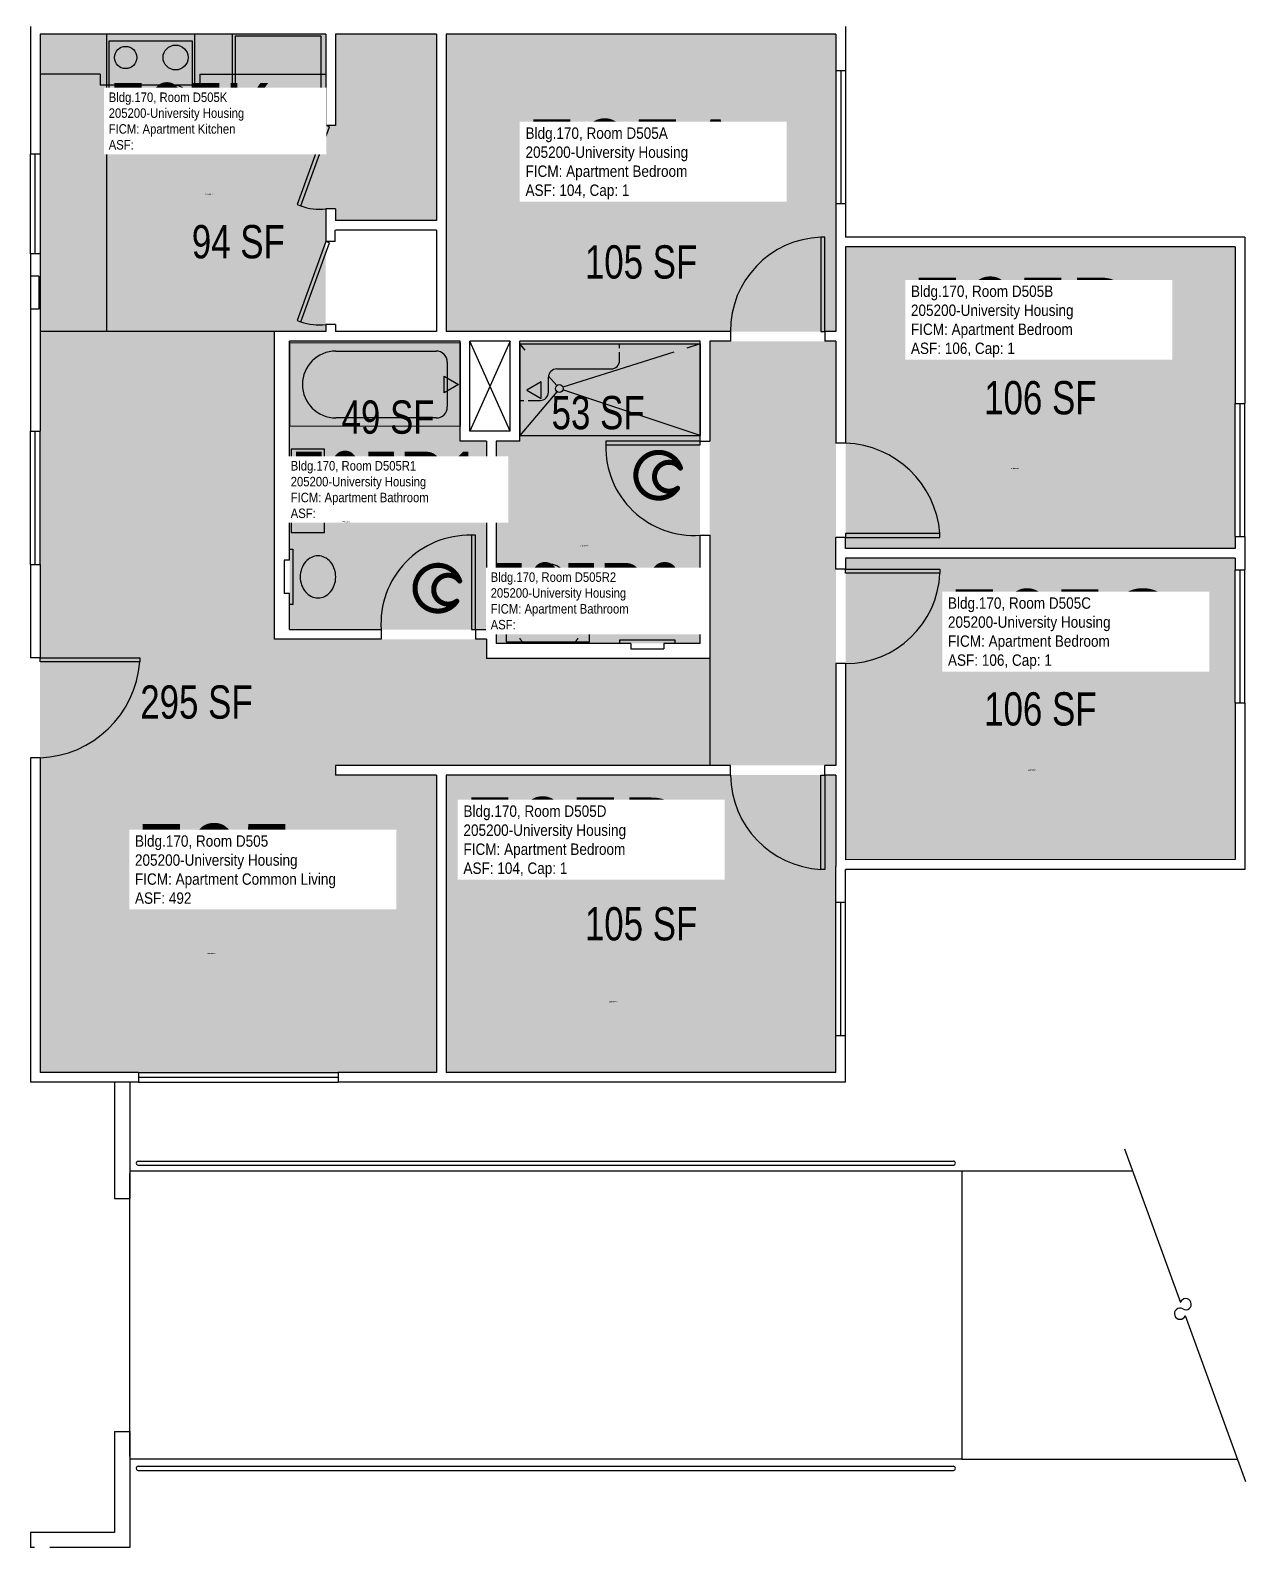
# Model space of a CAD drawing. Header units: inches. Extents: x -54 to 1917, y -52 to 2058.
# Drawn here: x 1430 to 1868, y 255 to 802 of the extents above; entities that cross this region are included whole.
import ezdxf
from ezdxf.enums import TextEntityAlignment as Align

# ---------------------------------------------------------------- set-up
doc = ezdxf.new("R2010")
doc.units = ezdxf.units.IN
doc.header["$LTSCALE"] = 10
doc.header["$MEASUREMENT"] = 0
doc.layers.get('0').update_dxf_attribs({"linetype": 'CONTINUOUS'})
for name, color, linetype in [('A-DOOR', 2, 'CONTINUOUS'), ('A-FLOR', 3, 'CONTINUOUS'), ('A-GLAZ', 1, 'CONTINUOUS'), ('A-IDEN-ICON', 4, 'CONTINUOUS'), ('A-IDEN-RNUM', 7, 'CONTINUOUS'), ('A-IDEN-SNUM', 4, 'CONTINUOUS'), ('A-IDEN-VNUM', 4, 'CONTINUOUS'), ('A-SITE', 3, 'CONTINUOUS'), ('A-WALL', 5, 'CONTINUOUS'), ('AREA-TEXT', 3, 'CONTINUOUS'), ('P-SANR-FIXT', 2, 'CONTINUOUS'), ('Rooms-Category-Color', 7, 'CONTINUOUS'), ('Rooms-College-Color', 7, 'CONTINUOUS'), ('Rooms-Department-Color', 7, 'CONTINUOUS'), ('Rooms-Division-Color', 7, 'CONTINUOUS'), ('Rooms-Information', 7, 'CONTINUOUS')]:
    doc.layers.add(name, color=color, linetype=linetype)
doc.styles.add('CP_AREA', font='arial.ttf', dxfattribs={"height": 15})
doc.styles.add('CP_ROOMSNUMBER', font='arial.ttf', dxfattribs={"height": 1})
doc.styles.add('CP_ROOMVNUMBER', font='arial.ttf', dxfattribs={"width": 0.85, "height": 0.075})

# ---------------------------------------------------------------- blocks, each defined once
blk = doc.blocks.new('CPBATH')
at = {"color": 0, "linetype": 'ByBlock', "const_width": 0.0127}
for points in [[(0.0571, 0.0168, 0.861492), (-0.0551, 0, 1)], [(0.0571, 0.0168, 0.729002), (-0.0084, -0.0042, 1)], [(-0.0551, 0, 0.726902), (0.0487, -0.0337, 1)], [(-0.0084, -0.0042, 0.609468), (0.0487, -0.0337, 1)]]:
    blk.add_lwpolyline(points, format="xyb", dxfattribs=at)
at = {"color": 0, "linetype": 'ByBlock', "const_width": 0.00637}
for points in [[(0.0544, 0.0152, 1), (0.0599, 0.0184, 1)], [(0.0459, -0.0353, 1), (0.0515, -0.0321, 1)]]:
    blk.add_lwpolyline(points, format="xyb", close=True, dxfattribs=at)

msp = doc.modelspace()

# ---------------------------------------------------------------- hatches: boundary and pattern name
at = {"layer": 'Rooms-Category-Color', "true_color": 0x728ef3}
for points in [[(1536.58, 693.3), (1433.58, 693.3), (1433.58, 800.55), (1536.58, 800.55), (1536.58, 767.55), (1540.08, 767.55), (1540.08, 800.55), (1576.58, 800.55), (1576.59, 733.3), (1540.08, 733.3), (1540.08, 737.55), (1536.58, 737.55)], [(1580.08, 693.3), (1580.08, 800.55), (1720.58, 800.55), (1720.58, 693.3)], [(1724.08, 615.05), (1724.08, 723.8), (1864.58, 723.81), (1864.58, 615.06)], [(1720.58, 689.8), (1720.58, 536.8), (1540.08, 536.8), (1540.08, 533.3), (1576.58, 533.3), (1576.58, 426.05), (1433.58, 426.05), (1433.58, 693.3), (1518.08, 693.3), (1518.08, 582.3), (1594.58, 582.3), (1594.58, 575.3), (1675.08, 575.3), (1675.08, 689.8)], [(1523.58, 689.8), (1585.08, 689.8), (1585.08, 653.8), (1594.58, 653.8), (1594.58, 585.8), (1523.58, 585.8)], [(1671.58, 689.8), (1671.58, 580.8), (1598.08, 580.8), (1598.17, 653.8), (1606.58, 653.8), (1606.58, 689.8)], [(1724.08, 502.8), (1724.08, 611.55), (1864.58, 611.56), (1864.58, 502.81)], [(1580.08, 426.05), (1580.08, 533.3), (1720.58, 533.3), (1720.58, 426.05)]]:
    msp.add_hatch(color=171, dxfattribs=at).paths.add_polyline_path(points)
at = {"layer": 'Rooms-College-Color', "true_color": 0xadadad}
for points in [[(1536.58, 693.3), (1433.58, 693.3), (1433.58, 800.55), (1536.58, 800.55), (1536.58, 767.55), (1540.08, 767.55), (1540.08, 800.55), (1576.58, 800.55), (1576.59, 733.3), (1540.08, 733.3), (1540.08, 737.55), (1536.58, 737.55)], [(1580.08, 693.3), (1580.08, 800.55), (1720.58, 800.55), (1720.58, 693.3)], [(1724.08, 615.05), (1724.08, 723.8), (1864.58, 723.81), (1864.58, 615.06)], [(1720.58, 689.8), (1720.58, 536.8), (1540.08, 536.8), (1540.08, 533.3), (1576.58, 533.3), (1576.58, 426.05), (1433.58, 426.05), (1433.58, 693.3), (1518.08, 693.3), (1518.08, 582.3), (1594.58, 582.3), (1594.58, 575.3), (1675.08, 575.3), (1675.08, 689.8)], [(1523.58, 689.8), (1585.08, 689.8), (1585.08, 653.8), (1594.58, 653.8), (1594.58, 585.8), (1523.58, 585.8)], [(1671.58, 689.8), (1671.58, 580.8), (1598.08, 580.8), (1598.17, 653.8), (1606.58, 653.8), (1606.58, 689.8)], [(1724.08, 502.8), (1724.08, 611.55), (1864.58, 611.56), (1864.58, 502.81)], [(1580.08, 426.05), (1580.08, 533.3), (1720.58, 533.3), (1720.58, 426.05)]]:
    msp.add_hatch(color=253, dxfattribs=at).paths.add_polyline_path(points)
at = {"layer": 'Rooms-Department-Color', "true_color": 0x604aed}
for points in [[(1536.58, 693.3), (1433.58, 693.3), (1433.58, 800.55), (1536.58, 800.55), (1536.58, 767.55), (1540.08, 767.55), (1540.08, 800.55), (1576.58, 800.55), (1576.59, 733.3), (1540.08, 733.3), (1540.08, 737.55), (1536.58, 737.55)], [(1580.08, 693.3), (1580.08, 800.55), (1720.58, 800.55), (1720.58, 693.3)], [(1724.08, 615.05), (1724.08, 723.8), (1864.58, 723.81), (1864.58, 615.06)], [(1720.58, 689.8), (1720.58, 536.8), (1540.08, 536.8), (1540.08, 533.3), (1576.58, 533.3), (1576.58, 426.05), (1433.58, 426.05), (1433.58, 693.3), (1518.08, 693.3), (1518.08, 582.3), (1594.58, 582.3), (1594.58, 575.3), (1675.08, 575.3), (1675.08, 689.8)], [(1523.58, 689.8), (1585.08, 689.8), (1585.08, 653.8), (1594.58, 653.8), (1594.58, 585.8), (1523.58, 585.8)], [(1671.58, 689.8), (1671.58, 580.8), (1598.08, 580.8), (1598.17, 653.8), (1606.58, 653.8), (1606.58, 689.8)], [(1724.08, 502.8), (1724.08, 611.55), (1864.58, 611.56), (1864.58, 502.81)], [(1580.08, 426.05), (1580.08, 533.3), (1720.58, 533.3), (1720.58, 426.05)]]:
    msp.add_hatch(color=173, dxfattribs=at).paths.add_polyline_path(points)
at = {"layer": 'Rooms-Division-Color', "true_color": 0x604aed}
for points in [[(1536.58, 693.3), (1433.58, 693.3), (1433.58, 800.55), (1536.58, 800.55), (1536.58, 767.55), (1540.08, 767.55), (1540.08, 800.55), (1576.58, 800.55), (1576.59, 733.3), (1540.08, 733.3), (1540.08, 737.55), (1536.58, 737.55)], [(1580.08, 693.3), (1580.08, 800.55), (1720.58, 800.55), (1720.58, 693.3)], [(1724.08, 615.05), (1724.08, 723.8), (1864.58, 723.81), (1864.58, 615.06)], [(1720.58, 689.8), (1720.58, 536.8), (1540.08, 536.8), (1540.08, 533.3), (1576.58, 533.3), (1576.58, 426.05), (1433.58, 426.05), (1433.58, 693.3), (1518.08, 693.3), (1518.08, 582.3), (1594.58, 582.3), (1594.58, 575.3), (1675.08, 575.3), (1675.08, 689.8)], [(1523.58, 689.8), (1585.08, 689.8), (1585.08, 653.8), (1594.58, 653.8), (1594.58, 585.8), (1523.58, 585.8)], [(1671.58, 689.8), (1671.58, 580.8), (1598.08, 580.8), (1598.17, 653.8), (1606.58, 653.8), (1606.58, 689.8)], [(1724.08, 502.8), (1724.08, 611.55), (1864.58, 611.56), (1864.58, 502.81)], [(1580.08, 426.05), (1580.08, 533.3), (1720.58, 533.3), (1720.58, 426.05)]]:
    msp.add_hatch(color=173, dxfattribs=at).paths.add_polyline_path(points)

# ---------------------------------------------------------------- linework, layer by layer
at = {"layer": 'A-DOOR'}
for p, q in [((1536.58, 767.55), (1526.28, 739.07)), ((1527.61, 738.59), (1537.91, 767.07)), ((1537.91, 767.07), (1536.58, 767.55)), ((1526.28, 739.07), (1527.61, 738.59)), ((1536.58, 725.8), (1526.28, 697.32)), ((1527.61, 696.84), (1537.91, 725.32)), ((1537.91, 725.32), (1536.58, 725.8)), ((1715.16, 727.3), (1715.16, 693.3)), ((1716.58, 727.3), (1715.16, 727.3)), ((1716.58, 693.3), (1716.58, 727.3)), ((1526.28, 697.32), (1527.61, 696.84)), ((1715.16, 693.3), (1716.58, 693.3)), ((1637.58, 653.8), (1637.58, 652.38)), ((1671.58, 653.8), (1637.58, 653.8)), ((1637.58, 652.38), (1671.58, 652.39)), ((1671.58, 652.39), (1671.58, 653.8)), ((1589.16, 619.8), (1589.16, 585.8)), ((1590.58, 619.8), (1589.16, 619.8)), ((1590.58, 585.8), (1590.58, 619.8)), ((1758.08, 620.47), (1724.08, 620.47)), ((1724.08, 620.47), (1724.08, 619.05)), ((1724.08, 619.05), (1758.08, 619.05)), ((1758.08, 619.05), (1758.08, 620.47)), ((1724.08, 607.55), (1758.08, 607.55)), ((1724.08, 606.14), (1724.08, 607.55)), ((1758.08, 607.55), (1758.08, 606.14)), ((1758.08, 606.14), (1724.08, 606.14)), ((1589.16, 585.8), (1590.58, 585.8)), ((1433.58, 575.55), (1469.58, 575.55)), ((1433.58, 574.13), (1433.58, 575.55)), ((1469.58, 575.55), (1469.58, 574.13)), ((1469.58, 574.13), (1433.58, 574.13)), ((1715.17, 499.3), (1715.17, 533.3)), ((1715.17, 533.3), (1716.58, 533.3)), ((1716.58, 533.3), (1716.58, 499.3)), ((1716.58, 499.3), (1715.17, 499.3))]:
    msp.add_line(p, q, dxfattribs=at)
for centre, radius, start, end in [((1534.25, 756.65), 19.24, 249.8175, 276.9583), ((1716.34, 693.56), 33.77, 92.006, 180.4338), ((1534.25, 714.9), 19.24, 249.8175, 276.9583), ((1669.46, 651.62), 31.88, 178.618, 273.8219), ((1722.76, 617.65), 35.43, 4.5734, 87.8665), ((1588.4, 587.93), 31.88, 88.618, 183.8219), ((1724.13, 607.53), 33.98, 269.9184, 357.646), ((1432.1, 577.11), 37.6, 272.2533, 355.4491), ((1716.96, 533.64), 34.38, 180.5595, 267.0048)]:
    msp.add_arc(centre, radius, start, end, dxfattribs=at)
at = {"layer": 'A-FLOR'}
for p, q in [((1603.08, 689.8), (1588.58, 657.3)), ((1603.08, 657.3), (1588.58, 689.8))]:
    msp.add_line(p, q, dxfattribs=at)
at = {"layer": 'A-GLAZ'}
for p, q in [((1720.58, 787.3), (1720.58, 739.3)), ((1722.33, 787.3), (1722.33, 739.3)), ((1724.08, 787.3), (1724.08, 739.3)), ((1430.08, 721.3), (1430.08, 757.3)), ((1431.83, 721.3), (1431.83, 757.3)), ((1433.58, 757.3), (1433.58, 721.3)), ((1864.58, 619.31), (1864.58, 667.31)), ((1866.33, 619.31), (1866.33, 667.31)), ((1868.08, 619.31), (1868.08, 667.31)), ((1430.08, 609.3), (1430.08, 657.3)), ((1431.83, 609.3), (1431.83, 657.3)), ((1433.58, 609.3), (1433.58, 657.3)), ((1864.58, 559.31), (1864.58, 607.31)), ((1866.33, 559.31), (1866.33, 607.31)), ((1868.08, 559.31), (1868.08, 607.31)), ((1720.58, 439.3), (1720.58, 487.3)), ((1722.33, 439.3), (1722.33, 487.3)), ((1724.08, 439.3), (1724.08, 487.3)), ((1469.08, 426.05), (1541.08, 426.05)), ((1469.08, 424.3), (1541.08, 424.3)), ((1469.08, 422.55), (1541.08, 422.55))]:
    msp.add_line(p, q, dxfattribs=at)
at = {"layer": 'A-SITE'}
for p, q in [((1468.96, 394.09), (1762.96, 394.09)), ((1824.69, 398.52), (1844.85, 343.11)), ((1465.95, 287.55), (1465.96, 389.55)), ((1465.96, 390.55), (1765.96, 390.52)), ((1468.96, 392.59), (1762.96, 392.59)), ((1765.96, 390.52), (1765.95, 286.52)), ((1765.96, 390.52), (1827.6, 390.51)), ((1846.57, 338.38), (1868.36, 278.48)), ((1765.95, 286.52), (1465.95, 286.55)), ((1765.95, 286.52), (1865.44, 286.51)), ((1468.95, 284.02), (1762.95, 284.03)), ((1468.95, 282.52), (1762.95, 282.53))]:
    msp.add_line(p, q, dxfattribs=at)
at = {"layer": 'A-SITE', "extrusion": (3.73609e-06, 4.75383e-11, 1)}
for centre in [(1468.96, 393.34, 0.01), (1468.95, 283.27, 0.01)]:
    msp.add_arc(centre, 0.75, 90.0007, 270.0007, dxfattribs=at)
at = {"layer": 'A-SITE', "extrusion": (-3.73608e-06, 1.0226e-09, 1)}
for centre in [(1762.96, 393.34, -0.01), (1762.95, 283.28, -0.01)]:
    msp.add_arc(centre, 0.75, 269.9843, 89.9843, dxfattribs=at)
at = {"layer": 'A-SITE'}
for centre, start, end in [((1844.67, 339.03), 58.8225, 341.1645), ((1846.75, 342.46), 238.8225, 161.1645)]:
    msp.add_arc(centre, 2.01, start, end, dxfattribs=at)
at = {"layer": 'A-WALL'}
for p, q in [((1430.08, 803.3), (1430.08, 757.3)), ((1433.58, 800.55), (1433.58, 757.3)), ((1536.58, 800.55), (1433.58, 800.55)), ((1536.58, 800.55), (1536.58, 767.55)), ((1576.58, 800.55), (1540.08, 800.55)), ((1540.08, 800.55), (1540.08, 767.55)), ((1576.58, 800.55), (1576.58, 733.3)), ((1720.58, 800.55), (1580.08, 800.55)), ((1580.08, 800.55), (1580.08, 693.3)), ((1720.58, 800.55), (1720.58, 787.3)), ((1724.08, 803.3), (1724.08, 787.3)), ((1724.08, 787.3), (1720.58, 787.3)), ((1540.08, 767.55), (1536.58, 767.55)), ((1433.58, 757.3), (1430.08, 757.3)), ((1720.58, 739.3), (1720.58, 726.3)), ((1724.08, 739.3), (1720.58, 739.3)), ((1724.08, 739.3), (1724.08, 727.3)), ((1540.08, 737.55), (1536.58, 737.55)), ((1536.58, 737.55), (1536.58, 725.8)), ((1540.08, 737.55), (1540.08, 733.3)), ((1540.03, 725.8), (1540.03, 729.83)), ((1576.58, 733.3), (1540.08, 733.3)), ((1576.58, 729.8), (1540.08, 729.8)), ((1576.58, 729.8), (1576.58, 693.3)), ((1540.03, 725.8), (1536.58, 725.8)), ((1720.58, 726.3), (1720.58, 693.3)), ((1868.08, 727.31), (1724.08, 727.3)), ((1864.58, 723.81), (1724.08, 723.8)), ((1724.08, 723.8), (1724.08, 653.05)), ((1864.58, 723.81), (1864.58, 667.31)), ((1868.08, 727.31), (1868.08, 667.31)), ((1433.58, 721.3), (1430.08, 721.3)), ((1430.08, 721.3), (1430.08, 713.3)), ((1433.58, 721.3), (1433.58, 693.3)), ((1430.08, 713.3), (1430.08, 701.3)), ((1433.08, 713.3), (1430.08, 713.3)), ((1433.08, 713.3), (1433.08, 701.3)), ((1430.08, 701.3), (1430.08, 657.3)), ((1433.08, 701.3), (1430.08, 701.3)), ((1540.08, 695.8), (1536.58, 695.8)), ((1536.58, 695.8), (1536.58, 693.3)), ((1540.08, 695.8), (1540.08, 693.3)), ((1433.58, 693.3), (1433.58, 657.3)), ((1518.08, 582.3), (1518.08, 693.3)), ((1536.58, 693.3), (1518.08, 693.3)), ((1585.08, 689.8), (1523.58, 689.8)), ((1523.58, 610.8), (1523.58, 689.8)), ((1576.58, 693.3), (1540.08, 693.3)), ((1682.58, 693.3), (1580.08, 693.3)), ((1585.08, 653.8), (1585.08, 689.8)), ((1588.58, 657.3), (1588.58, 689.8)), ((1603.08, 689.8), (1588.58, 689.8)), ((1603.08, 657.3), (1603.08, 689.8)), ((1606.58, 653.8), (1606.58, 689.8)), ((1671.58, 689.8), (1606.58, 689.8)), ((1671.58, 653.8), (1671.58, 689.8)), ((1675.08, 689.8), (1675.08, 653.8)), ((1682.58, 689.8), (1675.08, 689.8)), ((1682.58, 693.3), (1682.58, 689.8)), ((1716.58, 693.3), (1716.58, 689.8)), ((1720.58, 693.3), (1716.58, 693.3)), ((1720.58, 689.8), (1716.58, 689.8)), ((1720.58, 689.8), (1720.58, 653.05)), ((1864.58, 667.31), (1868.08, 667.31)), ((1430.08, 657.3), (1433.58, 657.3)), ((1603.08, 657.3), (1588.58, 657.3)), ((1594.58, 653.8), (1585.08, 653.8)), ((1594.58, 653.8), (1594.58, 585.8)), ((1606.58, 653.8), (1598.08, 653.8)), ((1598.08, 653.8), (1598.08, 580.8)), ((1671.58, 653.8), (1675.08, 653.8)), ((1724.08, 653.05), (1720.58, 653.05)), ((1671.58, 619.8), (1675.08, 619.8)), ((1671.58, 580.8), (1671.58, 619.8)), ((1675.08, 619.8), (1675.08, 575.3)), ((1724.08, 619.05), (1720.58, 619.05)), ((1720.58, 607.55), (1720.58, 619.05)), ((1724.08, 615.05), (1724.08, 619.05)), ((1864.58, 619.31), (1864.58, 615.06)), ((1864.58, 619.31), (1868.08, 619.31)), ((1868.08, 619.31), (1868.08, 607.31)), ((1523.58, 614.8), (1524.71, 614.8)), ((1524.71, 614.8), (1524.71, 594.8)), ((1864.58, 615.06), (1724.08, 615.05)), ((1430.08, 609.3), (1433.58, 609.3)), ((1430.08, 609.3), (1430.08, 575.55)), ((1433.58, 609.3), (1433.58, 575.55)), ((1523.58, 610.8), (1521.58, 610.8)), ((1521.58, 610.8), (1521.58, 598.8)), ((1724.08, 607.55), (1720.58, 607.55)), ((1864.58, 611.56), (1724.08, 611.55)), ((1724.08, 611.55), (1724.08, 607.55)), ((1864.58, 611.56), (1864.58, 607.31)), ((1864.58, 607.31), (1868.08, 607.31)), ((1523.58, 598.8), (1521.58, 598.8)), ((1523.58, 585.8), (1523.58, 598.8)), ((1524.71, 594.8), (1523.58, 594.8)), ((1523.58, 585.8), (1556.58, 585.8)), ((1556.58, 585.8), (1556.58, 582.3)), ((1590.58, 585.8), (1594.58, 585.8)), ((1590.58, 585.8), (1590.58, 582.3)), ((1556.58, 582.3), (1518.08, 582.3)), ((1594.58, 582.3), (1590.58, 582.3)), ((1594.58, 582.3), (1594.58, 575.3)), ((1646.58, 580.8), (1598.08, 580.8)), ((1642.58, 581.93), (1642.58, 580.8)), ((1662.58, 581.93), (1642.58, 581.93)), ((1646.58, 580.8), (1646.58, 578.8)), ((1671.58, 580.8), (1658.58, 580.8)), ((1658.58, 580.8), (1658.58, 578.8)), ((1662.58, 580.8), (1662.58, 581.93)), ((1433.58, 575.55), (1430.08, 575.55)), ((1675.08, 575.3), (1594.58, 575.3)), ((1646.58, 578.8), (1658.58, 578.8)), ((1724.08, 573.55), (1720.58, 573.55)), ((1720.58, 573.55), (1720.58, 536.8)), ((1724.08, 573.55), (1724.08, 502.8)), ((1864.58, 559.31), (1864.58, 502.81)), ((1864.58, 559.31), (1868.08, 559.31)), ((1868.08, 559.31), (1868.08, 499.31)), ((1430.08, 539.55), (1430.08, 422.55)), ((1433.58, 539.55), (1430.08, 539.55)), ((1433.58, 539.55), (1433.58, 426.05)), ((1540.08, 536.8), (1540.08, 533.3)), ((1682.58, 536.8), (1540.08, 536.8)), ((1682.58, 533.3), (1682.58, 536.8)), ((1720.58, 536.8), (1716.58, 536.8)), ((1716.58, 533.3), (1716.58, 536.8)), ((1576.58, 533.3), (1540.08, 533.3)), ((1576.58, 533.3), (1576.58, 426.05)), ((1580.08, 533.3), (1580.08, 426.05)), ((1682.58, 533.3), (1580.08, 533.3)), ((1720.58, 533.3), (1716.58, 533.3)), ((1720.58, 533.3), (1720.58, 500.3)), ((1720.58, 487.3), (1720.58, 500.3)), ((1864.58, 502.81), (1724.08, 502.8)), ((1868.08, 499.31), (1724.08, 499.3)), ((1724.08, 487.3), (1724.08, 499.3)), ((1724.08, 487.3), (1720.58, 487.3)), ((1720.58, 426.05), (1720.58, 439.3)), ((1724.08, 439.3), (1720.58, 439.3)), ((1724.08, 422.55), (1724.08, 439.3)), ((1469.08, 422.55), (1430.08, 422.55)), ((1469.08, 426.05), (1433.58, 426.05)), ((1460.47, 422.55), (1460.46, 380.56)), ((1465.97, 422.55), (1465.96, 380.55)), ((1469.08, 426.05), (1469.08, 422.55)), ((1576.58, 426.05), (1541.08, 426.05)), ((1541.08, 426.05), (1541.08, 422.55)), ((1724.08, 422.55), (1541.08, 422.55)), ((1720.58, 426.05), (1580.08, 426.05)), ((1460.46, 380.56), (1465.96, 380.55)), ((1460.45, 296.56), (1465.95, 296.55)), ((1460.45, 296.56), (1460.45, 260.15)), ((1465.95, 296.55), (1465.95, 254.65)), ((1430.08, 260.16), (1430.07, 254.66)), ((1460.45, 260.15), (1430.08, 260.16)), ((1431.52, 254.66), (1430.07, 254.66)), ((1465.95, 254.65), (1437.1, 254.66))]:
    msp.add_line(p, q, dxfattribs=at)
at = {"layer": 'P-SANR-FIXT'}
for p, q in [((1457.58, 800.55), (1457.58, 693.3)), ((1489.44, 776.55), (1489.44, 800.55)), ((1502.95, 776.55), (1502.95, 800.55)), ((1503.95, 799.8), (1503.95, 772.3)), ((1534.95, 799.8), (1503.95, 799.8)), ((1534.95, 772.3), (1534.95, 799.8)), ((1458.44, 772.13), (1458.44, 798.13)), ((1458.44, 798.13), (1488.44, 798.13)), ((1488.44, 798.13), (1488.44, 772.13)), ((1455.21, 786.13), (1433.58, 786.13)), ((1455.21, 786.13), (1455.21, 782.13)), ((1491.21, 786.13), (1491.21, 782.13)), ((1491.21, 786.13), (1536.58, 786.13)), ((1491.21, 782.13), (1455.21, 782.13)), ((1488.44, 772.13), (1458.44, 772.13)), ((1502.95, 776.55), (1489.44, 776.55)), ((1503.95, 774.55), (1534.95, 774.55)), ((1503.95, 772.3), (1534.95, 772.3)), ((1457.58, 693.3), (1433.58, 693.3)), ((1518.08, 693.3), (1457.58, 693.3)), ((1585.08, 689.18), (1523.59, 689.09)), ((1523.59, 689.09), (1523.59, 659.09)), ((1540.27, 686.22), (1576.42, 686.23)), ((1585.08, 689.18), (1585.08, 659.18)), ((1608.56, 686.6), (1606.58, 688.8)), ((1606.58, 688.8), (1606.58, 655.8)), ((1606.58, 688.8), (1671.58, 688.8)), ((1662.09, 685.8), (1622.17, 673.18)), ((1671.58, 688.8), (1666.83, 687.3)), ((1671.58, 688.8), (1671.58, 655.8)), ((1580.44, 682.21), (1580.44, 666.14)), ((1579.26, 677.18), (1584.45, 674.18)), ((1579.26, 671.18), (1579.26, 677.18)), ((1584.45, 674.18), (1579.26, 671.18)), ((1614.29, 675.16), (1609.1, 672.16)), ((1614.29, 669.16), (1614.29, 675.16)), ((1619.99, 673.86), (1616.95, 677.25)), ((1619.99, 671.6), (1606.58, 655.8)), ((1609.1, 672.16), (1614.29, 669.16)), ((1671.58, 655.8), (1622.17, 672.29)), ((1585.08, 659.18), (1523.59, 659.09)), ((1576.42, 662.13), (1540.27, 662.12)), ((1606.58, 655.8), (1671.58, 655.8)), ((1524.14, 650.83), (1524.14, 620.83)), ((1536.14, 650.83), (1524.14, 650.83)), ((1525.14, 646.33), (1524.14, 645.33)), ((1531.97, 646.33), (1525.14, 646.33)), ((1533.14, 645.33), (1532.27, 646.21)), ((1536.14, 620.83), (1536.14, 650.83)), ((1524.14, 645.33), (1524.14, 626.33)), ((1532.16, 638.39), (1533.14, 641.83)), ((1533.14, 641.83), (1533.14, 645.33)), ((1532.14, 633.33), (1532.14, 638.27)), ((1533.14, 629.83), (1532.14, 633.33)), ((1533.14, 626.5), (1533.14, 629.83)), ((1524.14, 626.33), (1525.14, 625.33)), ((1525.14, 625.33), (1532.14, 625.33)), ((1532.14, 625.33), (1533.02, 626.21)), ((1524.14, 620.83), (1536.14, 620.83)), ((1631.71, 593.43), (1601.71, 593.43)), ((1601.71, 593.43), (1601.71, 581.43)), ((1631.71, 581.43), (1631.71, 593.43)), ((1606.58, 589.25), (1606.58, 584.25)), ((1607.58, 590.43), (1606.7, 589.55)), ((1611.08, 590.43), (1607.58, 590.43)), ((1614.58, 589.43), (1611.08, 590.43)), ((1619.58, 589.43), (1614.58, 589.43)), ((1623.08, 590.43), (1619.58, 589.43)), ((1626.41, 590.43), (1623.08, 590.43)), ((1627.58, 589.43), (1626.7, 590.3)), ((1627.58, 584.25), (1627.58, 589.43)), ((1601.71, 581.43), (1631.71, 581.43)), ((1606.58, 582.67), (1606.58, 582.43)), ((1606.58, 582.43), (1607.58, 581.43)), ((1607.58, 581.43), (1626.58, 581.43)), ((1626.58, 581.43), (1627.58, 582.43)), ((1627.58, 582.43), (1627.58, 582.67)), ((1675.08, 575.3), (1675.08, 536.8))]:
    msp.add_line(p, q, dxfattribs=at)
at = {"layer": 'P-SANR-FIXT', "ltscale": 0.5}
for p, q in [((1642.58, 687.3), (1642.58, 688.8)), ((1642.58, 682.8), (1642.58, 685.8)), ((1619.91, 679.8), (1632.25, 679.8)), ((1632.25, 679.8), (1639.58, 679.8)), ((1616.91, 671.43), (1616.91, 676.8)), ((1606.58, 668.43), (1608.08, 668.43)), ((1609.58, 668.43), (1613.91, 668.43))]:
    msp.add_line(p, q, dxfattribs=at)
at = {"layer": 'P-SANR-FIXT'}
for centre, radius in [((1464.44, 792.13), 4), ((1482.44, 792.13), 4.5), ((1464.44, 778.13), 4.5), ((1482.44, 778.13), 4), ((1620.83, 672.73), 1.41)]:
    msp.add_circle(centre, radius, dxfattribs=at)
for centre, radius, start, end in [((1540.27, 674.17), 12.05, 90.001, 270.001), ((1576.42, 682.21), 4.02, 0.001, 90.001), ((1576.42, 666.14), 4.02, 270.001, 0.001), ((1531.97, 645.91), 0.418, 45.001, 90.001), ((1541.39, 635.12), 7.89, 129.4735, 153.2998), ((1542.31, 634), 9.33, 108.8364, 129.4735), ((1542.91, 632.25), 11.18, 90.001, 108.8364), ((1543.47, 634.9), 8.55, 71.1657, 93.7765), ((1542.93, 633.3), 10.24, 50.5286, 71.1657), ((1544.42, 635.12), 7.89, 26.7022, 50.5286), ((1532.56, 638.27), 0.418, 164.0556, 180.001), ((1539.98, 635.83), 6.3, 153.2998, 180.001), ((1539.98, 635.83), 6.3, 180.001, 206.7022), ((1545.84, 635.83), 6.3, 0.001, 26.7022), ((1545.84, 635.83), 6.3, 333.2998, 0.001), ((1541.39, 636.54), 7.89, 206.7022, 230.5286), ((1542.31, 637.66), 9.33, 230.5286, 251.1657), ((1543.51, 637.66), 9.33, 288.8364, 309.4735), ((1544.42, 636.54), 7.89, 309.4735, 333.2998), ((1532.72, 626.5), 0.418, 315.001, 0.001), ((1542.91, 639.41), 11.18, 251.1657, 270.001), ((1542.91, 639.41), 11.18, 270.001, 288.8364), ((1536.41, 604.8), 9, 160.7717, 180.001), ((1535.13, 605.24), 7.65, 139.9001, 160.7717), ((1534.32, 605.93), 6.59, 116.1926, 139.9001), ((1533.81, 606.98), 5.42, 90.001, 116.1926), ((1533.81, 606.98), 5.42, 63.8095, 90.001), ((1533.29, 605.93), 6.59, 40.1019, 63.8095), ((1532.48, 605.24), 7.65, 19.2304, 40.1019), ((1531.2, 604.8), 9, 0.001, 19.2304), ((1617.79, 601.71), 7.89, 116.7022, 140.5286), ((1617.08, 603.12), 6.3, 90.001, 116.7022), ((1617.08, 603.12), 6.3, 63.2998, 90.001), ((1616.37, 601.71), 7.89, 39.4735, 63.2998), ((1536.41, 604.8), 9, 180.001, 199.2304), ((1531.2, 604.8), 9, 340.7717, 0.001), ((1618.01, 600.76), 8.55, 161.1657, 183.7765), ((1619.61, 600.21), 10.24, 140.5286, 161.1657), ((1615.25, 600.79), 9.33, 18.8364, 39.4735), ((1613.5, 600.19), 11.18, 0.001, 18.8364), ((1535.13, 604.36), 7.65, 199.2304, 220.1019), ((1534.32, 603.67), 6.59, 220.1019, 243.8095), ((1533.81, 602.62), 5.42, 243.8095, 270.001), ((1533.81, 602.62), 5.42, 270.001, 296.1926), ((1533.29, 603.67), 6.59, 296.1926, 319.9001), ((1532.48, 604.36), 7.65, 319.9001, 340.7717), ((1620.66, 600.19), 11.18, 180.001, 198.8364), ((1618.91, 599.59), 9.33, 198.8364, 219.4735), ((1615.25, 599.59), 9.33, 320.5286, 341.1657), ((1613.5, 600.19), 11.18, 341.1657, 0.001), ((1652.14, 589.7), 7.65, 109.2304, 130.1019), ((1652.58, 588.43), 9, 90.001, 109.2304), ((1652.58, 588.43), 9, 70.7717, 90.001), ((1653.03, 589.7), 7.65, 49.9001, 70.7717), ((1617.79, 598.68), 7.89, 219.4735, 243.2998), ((1617.08, 597.26), 6.3, 243.2998, 270.001), ((1617.08, 597.26), 6.3, 270.001, 296.7022), ((1616.37, 598.68), 7.89, 296.7022, 320.5286), ((1650.4, 591.03), 5.42, 153.8095, 180.001), ((1651.45, 590.51), 6.59, 130.1019, 153.8095), ((1653.71, 590.51), 6.59, 26.1926, 49.9001), ((1654.76, 591.03), 5.42, 0.001, 26.1926), ((1607, 589.25), 0.418, 135.001, 180.001), ((1626.41, 590.01), 0.418, 45.001, 90.001), ((1650.4, 591.03), 5.42, 180.001, 206.1926), ((1651.45, 591.55), 6.59, 206.1926, 229.9001), ((1652.14, 592.36), 7.65, 229.9001, 250.7717), ((1653.03, 592.36), 7.65, 289.2304, 310.1019), ((1653.71, 591.55), 6.59, 310.1019, 333.8095), ((1654.76, 591.03), 5.42, 333.8095, 0.001), ((1652.58, 593.63), 9, 250.7717, 270.001), ((1652.58, 593.63), 9, 270.001, 289.2304)]:
    msp.add_arc(centre, radius, start, end, dxfattribs=at)
at = {"layer": 'P-SANR-FIXT', "ltscale": 0.5}
for centre, start, end in [((1619.91, 676.8), 90.001, 180.001), ((1639.58, 682.8), 270.001, 0.001), ((1613.91, 671.43), 270.001, 0.001)]:
    msp.add_arc(centre, 3, start, end, dxfattribs=at)

# ---------------------------------------------------------------- block references
at = {"layer": 'A-IDEN-ICON', "xscale": 144.0000000054818, "yscale": 144.0000000054818, "zscale": 144.0000000054818, "rotation": 1.252884216708593}
for p in [(1656.37, 641.44), (1576.74, 600.71)]:
    msp.add_blockref('CPBATH', p, dxfattribs=at)

# ---------------------------------------------------------------- texts
at = {"layer": 'A-IDEN-RNUM', "style": 'CP_ROOMSNUMBER'}
for s, p in [('0505-K0', (1493.22, 742.72)), ('0505-R1', (1542.47, 624.55)), ('0505-R2', (1628.41, 615.84))]:
    msp.add_text(s, height=0.36, rotation=358.9, dxfattribs=at).set_placement(p)
for s, p in [('0505-A0', (1645.27, 723.94)), ('0505-B0', (1783.72, 643.69)), ('0505-C0', (1790, 534.88)), ('0505-00', (1493.91, 468.74)), ('0505-D0', (1638.78, 451.31))]:
    msp.add_text(s, height=0.36, dxfattribs=at).set_placement(p)
at = {"layer": 'A-IDEN-SNUM', "style": 'CP_ROOMSNUMBER'}
for s, p in [('1700D505K0', (1493.22, 742.72)), ('1700D505R1', (1542.47, 624.55)), ('1700D505R2', (1628.41, 615.84))]:
    msp.add_text(s, height=0.36, rotation=358.9, dxfattribs=at).set_placement(p)
for s, p in [('1700D505A0', (1645.27, 723.94)), ('1700D505B0', (1783.72, 643.69)), ('1700D505C0', (1790, 534.88)), ('1700D50500', (1493.91, 468.74)), ('1700D505D0', (1638.78, 451.31))]:
    msp.add_text(s, height=0.36, dxfattribs=at).set_placement(p)
at = {"layer": 'A-IDEN-VNUM', "style": 'CP_ROOMVNUMBER'}
for s, height, width, p in [('505K', 24, 0.75, (1458.33, 758.89, 0)), ('505A', 28.8, 0.85, (1608.65, 740.97)), ('505B', 28.8, 0.85, (1747.65, 683.95)), ('505R1', 24, 0.7, (1523.97, 625.96)), ('505R2', 24, 0.7, (1596.08, 585.8)), ('505C', 28.8, 0.85, (1761, 571.48)), ('505D', 28.8, 0.85, (1586.27, 496.43)), ('505', 28.8, 0.85, (1467.8, 486.83))]:
    msp.add_text(s, height=height, dxfattribs=dict(at, width=width)).set_placement(p)
at = {"layer": 'AREA-TEXT', "style": 'CP_AREA', "width": 0.75}
for s, p in [('94 SF', (1505.08, 725.7)), ('105 SF', (1650.33, 718.4)), ('106 SF', (1794.33, 669.43)), ('49 SF', (1559.08, 662.43)), ('53 SF', (1634.83, 664.05)), ('295 SF', (1489.98, 559.67)), ('106 SF', (1794.33, 557.18)), ('105 SF', (1650.33, 479.68))]:
    msp.add_text(s, height=12, dxfattribs=at).set_placement(p, align=Align.MIDDLE_CENTER)

# ---------------------------------------------------------------- next in the draw order: texts
at = {"layer": 'Rooms-Information', "attachment_point": 7, "style": 'CP_ROOMVNUMBER', "bg_fill": 3, "box_fill_scale": 1.5, "bg_fill_color": 256, "bg_fill_true_color": 13158600, "bg_fill_transparency": 0}
for s, insert, char_height, width in [('Bldg.170, Room D505K^M^J205200-University Housing^M^JFICM: Apartment Kitchen^M^JASF: ', (1458.33, 758.89, 0), 3.4286, 76.8), ('Bldg.170, Room D505A^M^J205200-University Housing^M^JFICM: Apartment Bedroom^M^JASF: 104, Cap: 1', (1608.65, 740.97), 4.1143, 92.16), ('Bldg.170, Room D505B^M^J205200-University Housing^M^JFICM: Apartment Bedroom^M^JASF: 106, Cap: 1', (1747.65, 683.95), 4.1143, 92.16), ('Bldg.170, Room D505R1^M^J205200-University Housing^M^JFICM: Apartment Bathroom^M^JASF: ', (1523.97, 625.96), 3.4286, 76.8), ('Bldg.170, Room D505R2^M^J205200-University Housing^M^JFICM: Apartment Bathroom^M^JASF: ', (1596.08, 585.8), 3.4286, 76.8), ('Bldg.170, Room D505C^M^J205200-University Housing^M^JFICM: Apartment Bedroom^M^JASF: 106, Cap: 1', (1761, 571.48), 4.1143, 92.16), ('Bldg.170, Room D505D^M^J205200-University Housing^M^JFICM: Apartment Bedroom^M^JASF: 104, Cap: 1', (1586.27, 496.43), 4.1143, 92.16), ('Bldg.170, Room D505^M^J205200-University Housing^M^JFICM: Apartment Common Living^M^JASF: 492', (1467.8, 486.83), 4.1143, 92.16)]:
    msp.add_mtext(s, dxfattribs=dict(at, insert=insert, char_height=char_height, width=width))

doc.saveas('drawing.dxf')
